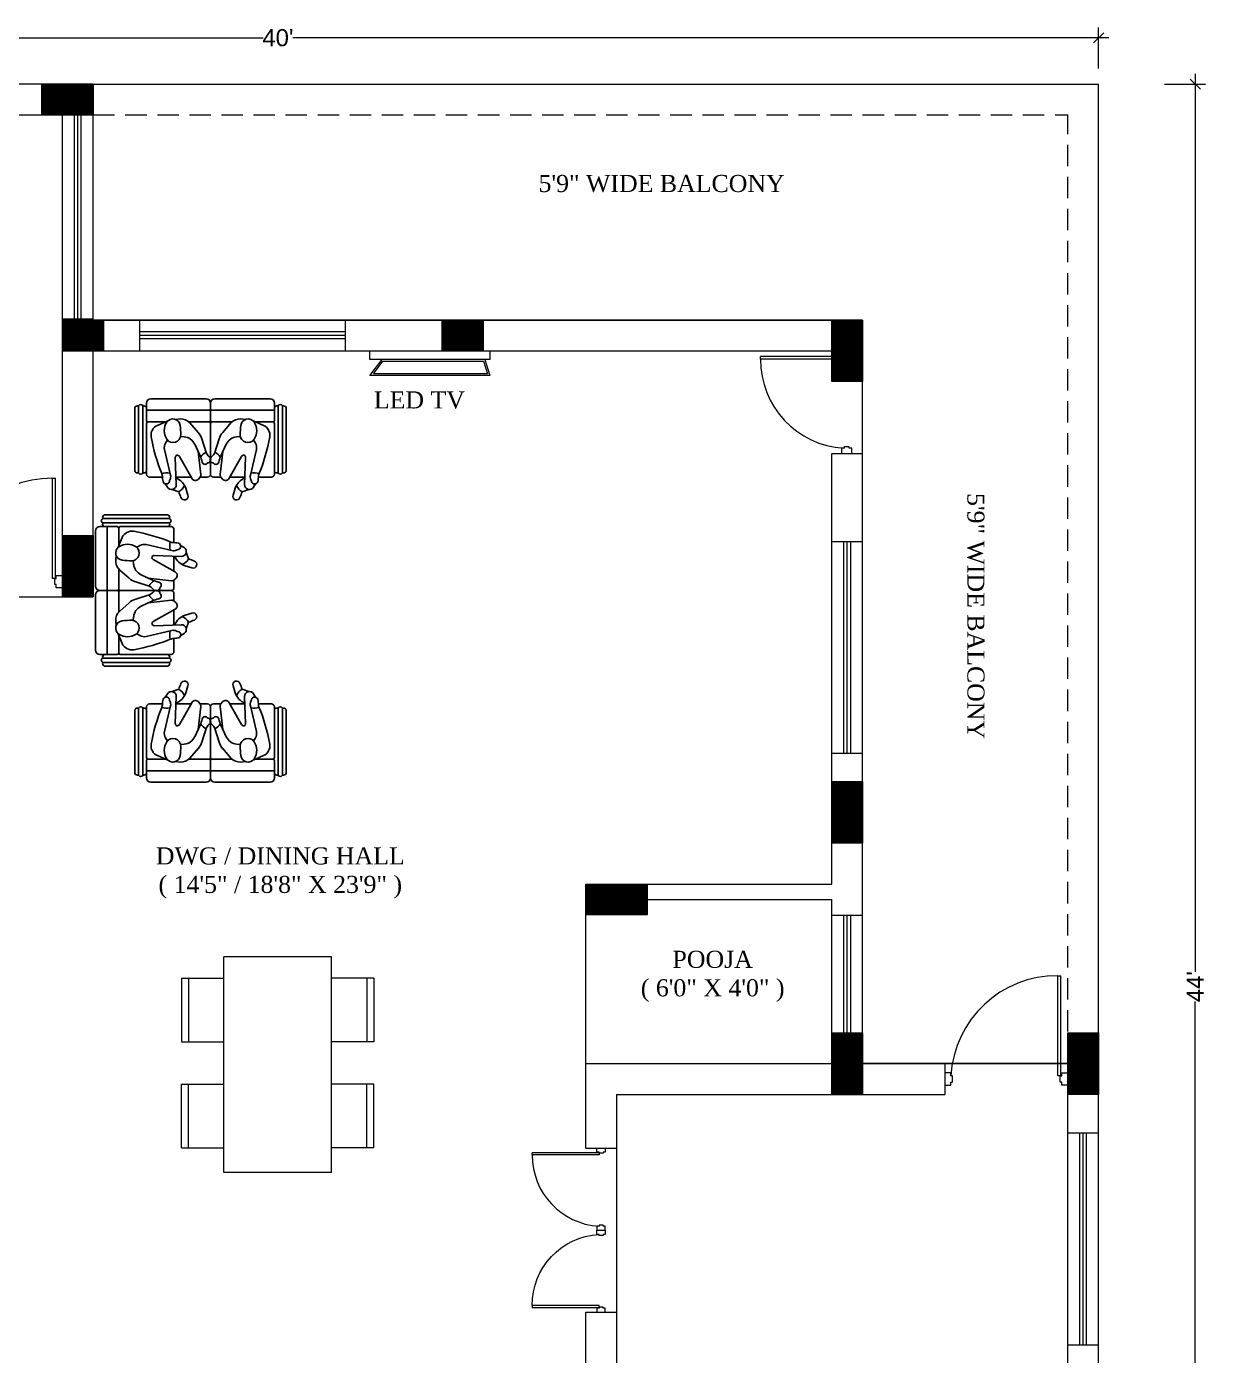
# Model space of a CAD drawing. Header units: inches. Extents: x 1245525 to 1246078, y 695303 to 695971.
# Drawn here: x 1245733.4 to 1246078.5, y 695582 to 695970.7 of the extents above; entities that cross this region are included whole.
import ezdxf

# ---------------------------------------------------------------- set-up
doc = ezdxf.new("R2010")
doc.units = ezdxf.units.IN
doc.header["$LTSCALE"] = 5
doc.header["$MEASUREMENT"] = 0
doc.header["$PDMODE"] = 34
doc.linetypes.add('DASHED2', pattern=[0.375, 0.25, -0.125])
doc.layers.get('0').update_dxf_attribs({"lineweight": 18})
for name, color, linetype in [('DIM', 7, 'Continuous'), ('FUR', 24, 'Continuous'), ('HUMAN', 1, 'Continuous')]:
    doc.layers.add(name, color=color, linetype=linetype)
doc.layers.add('OPEN', color=5, linetype='Continuous', lineweight=15)
doc.layers.add('wall', color=46, linetype='Continuous', lineweight=30)
doc.styles.add('ARIAL', font='arial.ttf')
doc.styles.add('text1', font='TEMPSITC.TTF', dxfattribs={"height": 7})
doc.dimstyles.new('GHANSHYAM', dxfattribs={"dimscale": 0, "dimtxt": 6, "dimasz": 3, "dimexe": 3, "dimexo": 3, "dimgap": 0, "dimtad": 0, "dimdec": 1, "dimdsep": 46, "dimlunit": 4, "dimtxsty": 'text1', "dimblk1": 'OBLIQUE', "dimblk2": 'OBLIQUE', "dimsah": 1, "dimcen": 0.09, "dimdle": 3, "dimclrd": 2, "dimclre": 4, "dimadec": 0, "dimazin": 0, "dimtfac": 1, "dimtdec": 1, "dimtofl": 0, "dimtmove": 2, "dimatfit": 0, "dimfxl": 3, "dimtolj": 1, "dimlwd": 15, "dimlwe": 15, "dimarcsym": 0})

# ---------------------------------------------------------------- blocks, each defined once
blk = doc.blocks.new('D1')
for p, q in [((-3.25, 3), (-3.25, 35.56)), ((-3.25, 35.56), (-2.25, 35.56)), ((-2.25, 3), (-2.25, 35.56)), ((-2.25, 3), (-3.25, 3)), ((-2.25, 3), (-2, 3))]:
    blk.add_line(p, q)
for points in [[(-38, 3), (-38, 4), (-40, 4), (-40, 0), (-38, 0), (-38, 1), (-37.5, 1), (-37.5, 3)], [(-2, 3), (-2, 4), (0, 4), (0, 0), (-2, 0), (-2, 1), (-2.5, 1), (-2.5, 3)]]:
    blk.add_lwpolyline(points, close=True)
blk.add_arc((-3.5, 1), 34.56, 89.5855, 176.6822)
blk = doc.blocks.new('DIN-4')
for p, q in [((-26.48, 15.82), (-26.48, -44.18)), ((-26.48, 15.82), (3.52, 15.82)), ((3.52, 15.82), (3.52, -44.18)), ((-38.29, 8.97), (-38.29, -8.75)), ((-38.29, 8.97), (-26.48, 8.97)), ((-36.33, 8.97), (-36.33, -8.75)), ((15.33, 8.97), (3.52, 8.97)), ((13.36, 8.97), (13.36, -8.75)), ((15.33, 8.97), (15.33, -8.75)), ((-38.29, -8.75), (-26.48, -8.75)), ((15.33, -8.75), (3.52, -8.75)), ((-38.29, -38.28), (-38.29, -20.56)), ((-38.29, -20.56), (-26.48, -20.56)), ((-36.33, -38.28), (-36.33, -20.56)), ((15.33, -20.56), (3.52, -20.56)), ((13.36, -38.28), (13.36, -20.56)), ((15.33, -38.28), (15.33, -20.56)), ((-38.29, -38.28), (-26.48, -38.28)), ((15.33, -38.28), (3.52, -38.28)), ((-26.48, -44.18), (3.52, -44.18))]:
    blk.add_line(p, q)
blk = doc.blocks.new('S3')
at = {"layer": 'FUR'}
for p, q in [((0, 23.43), (19, 23.43)), ((41, 23.43), (22, 23.43)), ((-5.5, -1.57), (-5.5, 20.43)), ((-4.25, -2.07), (-4.25, 20.93)), ((-2.75, -2.07), (-2.75, 20.93)), ((-1.5, 15.93), (-1.5, 21.93)), ((-1.5, 19.43), (20.5, 19.43)), ((20.5, 15.93), (20.5, 21.93)), ((20.5, 15.93), (20.5, 21.93)), ((42.5, 19.43), (20.5, 19.43)), ((42.5, 15.93), (42.5, 21.93)), ((43.75, -2.07), (43.75, 20.93)), ((45.25, -2.07), (45.25, 20.93)), ((46.5, -1.57), (46.5, 20.43)), ((-1.5, -1.57), (-1.5, 14.93)), ((-1, 15.43), (5.04, 15.43)), ((13.12, 15.43), (20, 15.43)), ((20.5, -1.57), (20.5, 14.93)), ((20.5, -1.57), (20.5, 14.93)), ((27.88, 15.43), (21, 15.43)), ((42, 15.43), (35.96, 15.43)), ((42.5, -1.57), (42.5, 14.93)), ((-1.5, -1.57), (-1.5, -2.57)), ((-0.5, -3.57), (3.98, -3.57)), ((8.65, -3.57), (13.82, -3.57)), ((16.95, -3.57), (19.5, -3.57)), ((20.5, -1.57), (20.5, -2.57)), ((20.5, -1.57), (20.5, -2.57)), ((24.05, -3.57), (21.5, -3.57)), ((32.35, -3.57), (27.18, -3.57)), ((41.5, -3.57), (37.02, -3.57)), ((42.5, -1.57), (42.5, -2.57))]:
    blk.add_line(p, q, dxfattribs=at)
for centre, radius, start, end in [((0, 21.93), 1.5, 90, 180), ((19, 21.93), 1.5, 0, 90), ((22, 21.93), 1.5, 90, 180), ((41, 21.93), 1.5, 0, 90), ((-4.57, 19.91), 1.07, 72.8581, 150.7447), ((-3.5, 20.62), 0.812, 22.6199, 157.3801), ((-2.43, 19.91), 1.07, 29.2553, 107.1419), ((43.43, 19.91), 1.07, 72.8581, 150.7447), ((44.5, 20.62), 0.812, 22.6199, 157.3801), ((45.57, 19.91), 1.07, 29.2553, 107.1419), ((-1, 15.93), 0.5, 180, 270), ((-1, 14.93), 0.5, 90, 180), ((20, 15.93), 0.5, 270, 360), ((20, 14.93), 0.5, 0, 90), ((21, 15.93), 0.5, 180, 270), ((21, 14.93), 0.5, 90, 180), ((42, 15.93), 0.5, 270, 0), ((42, 14.93), 0.5, 0, 90), ((-4.57, -1.05), 1.07, 209.2553, 287.1419), ((-3.5, -1.76), 0.812, 202.6199, 337.3801), ((-2.43, -1.05), 1.07, 252.8581, 330.7447), ((-0.5, -2.57), 1, 180, 270), ((19.5, -2.57), 1, 270, 0), ((21.5, -2.57), 1, 180, 270), ((41.5, -2.57), 1, 270, 0), ((43.43, -1.05), 1.07, 209.2553, 287.1419), ((44.5, -1.76), 0.812, 202.6199, 337.3801), ((45.57, -1.05), 1.07, 252.8581, 330.7447)]:
    blk.add_arc(centre, radius, start, end, dxfattribs=at)
at = {"layer": 'HUMAN'}
for p, q in [((5.86, 15.78), (2.28, 14.25)), ((8.34, 16.32), (10.07, 16.47)), ((16.26, 11.85), (13.45, 15.09)), ((24.74, 11.85), (27.55, 15.09)), ((32.66, 16.32), (30.93, 16.47)), ((35.14, 15.78), (38.72, 14.25)), ((5.66, 9.26), (5.01, 8.13)), ((10.21, 10.42), (11.5, 10.29)), ((19.05, 4.93), (17.54, 9.59)), ((21.95, 4.93), (23.46, 9.59)), ((30.79, 10.42), (29.5, 10.29)), ((35.34, 9.26), (35.99, 8.13)), ((4.68, 5.99), (6.75, -2.87)), ((16.93, 3.8), (15.07, 7.76)), ((16.23, 5.28), (17.16, -2.71)), ((24.77, 5.28), (23.84, -2.71)), ((24.07, 3.8), (25.93, 7.76)), ((36.32, 5.99), (34.25, -2.87)), ((8.74, -6.11), (8.4, 3.2)), ((14.05, -3.97), (9.81, 3.59)), ((26.95, -3.97), (31.19, 3.59)), ((32.26, -6.11), (32.6, 3.2)), ((16.84, -3.7), (16.37, -4.23)), ((24.16, -3.7), (24.63, -4.23)), ((4.96, -5.88), (5.67, -7.03)), ((7.27, -7.82), (9.59, -8.62)), ((12.74, -9.77), (11.98, -7.38)), ((28.26, -9.77), (29.02, -7.38)), ((33.73, -7.82), (31.41, -8.62)), ((36.04, -5.88), (35.33, -7.03))]:
    blk.add_line(p, q, dxfattribs=at)
for centre, radius, start, end in [((3.71, 10.91), 3.64, 113.1192, 189.87), ((9.76, 12.42), 5.18, 145.6818, 214.7589), ((7.57, 13.92), 2.53, 6.9186, 145.6818), ((10.41, 12.45), 4.03, 40.967, 94.8704), ((-16.26, 11.02), 26.53, 359.8264, 6.9186), ((30.59, 12.45), 4.03, 85.1296, 139.033), ((57.26, 11.02), 26.53, 173.0814, 180.1736), ((33.43, 13.92), 2.53, 34.3182, 173.0814), ((31.24, 12.42), 5.18, 325.2411, 34.3182), ((37.29, 10.91), 3.64, 350.13, 66.8808), ((60.49, 20.79), 61.27, 189.87, 202.3552), ((7.65, 10.95), 2.61, 214.7589, 359.8264), ((11.05, 5.88), 4.43, 25.1014, 84.2474), ((11.34, 7.58), 6.52, 17.9602, 40.967), ((29.66, 7.58), 6.52, 139.033, 162.0398), ((29.95, 5.88), 4.43, 95.7526, 154.8986), ((33.35, 10.95), 2.61, 180.1736, 325.2411), ((-19.49, 20.79), 61.27, 337.6448, 350.13), ((7.54, 6.66), 2.93, 149.8187, 193.1156), ((21.13, 0.66), 4.83, 115.7432, 146.0892), ((21.94, 5.87), 3.04, 197.9602, 232.6088), ((19.06, 5.87), 3.04, 307.3912, 342.0398), ((19.87, 0.66), 4.83, 33.9108, 64.2568), ((33.46, 6.66), 2.93, 346.8844, 30.1813), ((9.15, 3.23), 0.752, 29.2588, 182.0686), ((8.95, 0.06), 8.8, 10.3554, 25.1014), ((18.61, 1.83), 1.01, 190.3554, 313.6371), ((19.94, 0.43), 0.921, 105.7609, 133.637), ((19.36, 2.49), 1.22, 285.7609, 52.6087), ((21.64, 2.49), 1.22, 127.3913, 254.2391), ((21.06, 0.43), 0.921, 46.363, 74.2391), ((22.39, 1.83), 1.01, 226.3629, 349.6446), ((32.05, 0.06), 8.8, 154.8986, 169.6446), ((31.85, 3.23), 0.752, 357.9314, 150.7412), ((5.34, -8.66), 6.55, 78.8948, 104.1666), ((2.05, -3.25), 1.91, 1.4619, 22.3552), ((12.83, -2.97), 8.86, 181.4619, 193.8074), ((8.27, -5.34), 1.92, 153.2113, 170.0724), ((4.43, -3.41), 2.38, 333.2113, 13.1156), ((6.67, -9.06), 5.57, 17.546, 69.1096), ((15.3, -3.27), 1.44, 209.2589, 318.2038), ((15.89, -2.85), 1.27, 318.2038, 6.6228), ((25.11, -2.85), 1.27, 173.3772, 221.7962), ((25.7, -3.27), 1.44, 221.7962, 330.7411), ((34.33, -9.06), 5.57, 110.8904, 162.454), ((36.57, -3.41), 2.38, 166.8844, 206.7887), ((35.66, -8.66), 6.55, 75.8334, 101.1052), ((32.73, -5.34), 1.92, 9.9276, 26.7887), ((28.17, -2.97), 8.86, 346.1926, 358.5381), ((38.95, -3.25), 1.91, 157.6448, 178.5381), ((5.29, -4.82), 1.1, 193.8074, 350.0725), ((7.08, -6.17), 1.66, 211.3267, 2.0686), ((7.53, -4.87), 4.28, 298.8307, 339.6483), ((94.55, 22.36), 90.43, 200.0318, 201.3844), ((33.47, -4.87), 4.28, 200.3517, 241.1693), ((-53.55, 22.36), 90.43, 338.6156, 339.9682), ((33.92, -6.17), 1.66, 177.9314, 328.6733), ((35.71, -4.82), 1.1, 189.9275, 346.1926), ((11.53, -10.15), 1.27, 201.3844, 17.546), ((29.47, -10.15), 1.27, 162.454, 338.6156)]:
    blk.add_arc(centre, radius, start, end, dxfattribs=at)
blk = doc.blocks.new('_Oblique')
at = {"color": 0, "linetype": 'ByBlock', "lineweight": -2}
blk.add_line((-0.5, -0.5), (0.5, 0.5), dxfattribs=at)
blk = doc.blocks.new('*D10')
at = {"color": 4, "linetype": 'Continuous', "lineweight": 15, "ltscale": 5, "transparency": 16777216}
for p, q in [((1245566.93, 695958.46), (1245566.93, 695970.46)), ((1246046.93, 695958.46), (1246046.93, 695970.46))]:
    blk.add_line(p, q, dxfattribs=at)
at = {"color": 5, "linetype": 'Continuous', "lineweight": 15, "ltscale": 5, "transparency": 16777216}
for p, q in [((1245563.93, 695967.46), (1245802.59, 695967.46)), ((1246049.93, 695967.46), (1245811.27, 695967.46))]:
    blk.add_line(p, q, dxfattribs=at)
at = {"layer": 'Defpoints', "color": 0, "ltscale": 5, "transparency": 16777216}
for p in [(1246046.93, 695967.46), (1245566.93, 695953.91), (1246046.93, 695953.91)]:
    blk.add_point(p, dxfattribs=at)
at = {"color": 5, "lineweight": 15, "ltscale": 5, "transparency": 16777216, "xscale": 3, "yscale": 3, "zscale": 3, "rotation": 180}
blk.add_blockref('_Oblique', (1245566.93, 695967.46), dxfattribs=at)
at = {"color": 5, "lineweight": 15, "ltscale": 5, "transparency": 16777216, "xscale": 3, "yscale": 3, "zscale": 3}
blk.add_blockref('_Oblique', (1246046.93, 695967.46), dxfattribs=at)
at = {"color": 0, "ltscale": 5, "transparency": 16777216, "insert": (1245806.93, 695967.46), "char_height": 5, "attachment_point": 5, "style": 'ARIAL'}
blk.add_mtext("\\A1;40'", dxfattribs=at)
blk = doc.blocks.new('*D11')
at = {"color": 4, "linetype": 'Continuous', "lineweight": 15, "ltscale": 5, "transparency": 16777216}
for p, q in [((1246066.18, 695953.91), (1246078.18, 695953.91)), ((1246066.18, 695425.91), (1246078.18, 695425.91))]:
    blk.add_line(p, q, dxfattribs=at)
at = {"color": 5, "linetype": 'Continuous', "lineweight": 15, "ltscale": 5, "transparency": 16777216}
for p, q in [((1246075.18, 695956.91), (1246075.18, 695694.25)), ((1246075.18, 695422.91), (1246075.18, 695685.57))]:
    blk.add_line(p, q, dxfattribs=at)
at = {"layer": 'Defpoints', "color": 0, "ltscale": 5, "transparency": 16777216}
for p in [(1246046.93, 695953.91), (1246046.93, 695425.91), (1246075.18, 695425.91)]:
    blk.add_point(p, dxfattribs=at)
at = {"color": 5, "lineweight": 15, "ltscale": 5, "transparency": 16777216, "xscale": 3, "yscale": 3, "zscale": 3}
for p, rotation in [((1246075.18, 695953.91), 90), ((1246075.18, 695425.91), 270)]:
    blk.add_blockref('_Oblique', p, dxfattribs=dict(at, rotation=rotation))
at = {"color": 0, "ltscale": 5, "transparency": 16777216, "insert": (1246075.18, 695689.91), "char_height": 5, "attachment_point": 5, "rotation": 90, "style": 'ARIAL'}
blk.add_mtext("\\A1;44'", dxfattribs=at)

msp = doc.modelspace()

# ---------------------------------------------------------------- hatches: boundary and pattern name
at = {"ltscale": 5}
h = msp.add_hatch(dxfattribs=at)
h.set_pattern_fill('ANSI31', color=98, angle=-180, style=0)
h.set_pattern_definition([(225, (2489732.19844, 1393814.41088), (0.088388347648, -0.088388347648), [])])
h.paths.add_polyline_path([(1245968.93, 695866.91), (1245977.93, 695866.91), (1245977.93, 695884.91), (1245968.93, 695884.91)])
h = msp.add_hatch(dxfattribs=at)
h.set_pattern_fill('ANSI31', color=98, style=0)
h.set_pattern_definition([(45, (1989.662, -2125.58912), (-0.088388347648, 0.088388347648), [])])
h.paths.add_polyline_path([(1245752.93, 695821.91), (1245743.93, 695821.91), (1245743.93, 695803.91), (1245752.93, 695803.91)])
h = msp.add_hatch(dxfattribs=at)
h.set_pattern_fill('ANSI31', color=98, angle=-180, style=0)
h.set_pattern_definition([(225, (2489732.19844, 1393679.41088), (0.088388347648, -0.088388347648), [])])
h.paths.add_polyline_path([(1245968.93, 695731.91), (1245977.93, 695731.91), (1245977.93, 695749.91), (1245968.93, 695749.91)])
h = msp.add_hatch(dxfattribs=at)
h.set_pattern_fill('ANSI31', color=98, angle=-270, style=0)
h.set_pattern_definition([(135, (1943844.43022, -548043.35734), (-0.088388347648, -0.088388347648), [])])
h.paths.add_polyline_path([(1245896.93, 695719.91), (1245896.93, 695710.91), (1245914.93, 695710.91), (1245914.93, 695719.91)])
h = msp.add_hatch(dxfattribs=at)
h.set_pattern_fill('ANSI31', color=98, angle=-180, style=0)
h.set_pattern_definition([(225, (2489732.19844, 1393605.91088), (0.088388347648, -0.088388347648), [])])
h.paths.add_polyline_path([(1245968.93, 695658.41), (1245977.93, 695658.41), (1245977.93, 695676.41), (1245968.93, 695676.41)])
h = msp.add_hatch(dxfattribs=at)
h.set_pattern_fill('ANSI31', color=98, angle=-180, style=0)
h.set_pattern_definition([(225, (2489801.19844, 1393605.91088), (0.088388347648, -0.088388347648), [])])
h.paths.add_polyline_path([(1246037.93, 695658.41), (1246046.93, 695658.41), (1246046.93, 695676.41), (1246037.93, 695676.41)])
at = {"layer": 'wall', "ltscale": 10}
h = msp.add_hatch(dxfattribs=at)
h.set_pattern_fill('ANSI31', color=1, angle=-90)
h.set_pattern_definition([(315, (1267747.80602, 799299.67854), (0.08838834765, 0.08838834765), [])])
h.paths.add_polyline_path([(1245737.93, 695953.91), (1245737.93, 695944.91), (1245752.93, 695944.91), (1245752.93, 695953.91)])
h = msp.add_hatch(dxfattribs=at)
h.set_pattern_fill('ANSI31', color=6, angle=-90)
h.set_pattern_definition([(315, (1267778.3261, 799230.67854), (0.08838834765, 0.08838834765), [])])
h.paths.add_polyline_path([(1245755.93, 695875.91), (1245755.93, 695884.91), (1245743.93, 695884.91), (1245743.93, 695875.91)])
h = msp.add_hatch(dxfattribs=at)
h.set_pattern_fill('ANSI31', color=6, angle=-90)
h.set_pattern_definition([(315, (1267889.3261, 799230.67854), (0.08838834765, 0.08838834765), [])])
h.paths.add_polyline_path([(1245866.93, 695875.91), (1245866.93, 695884.91), (1245854.93, 695884.91), (1245854.93, 695875.91)])

# ---------------------------------------------------------------- linework, layer by layer
at = {"ltscale": 5}
for p, q in [((1245752.93, 695953.91), (1246046.93, 695953.91)), ((1246046.93, 695667.41), (1246046.93, 695953.91)), ((1245575.93, 695944.91), (1245752.93, 695944.91)), ((1245743.93, 695803.91), (1245743.93, 695944.91)), ((1245747.43, 695885.12), (1245747.43, 695944.91)), ((1245748.43, 695885.12), (1245748.43, 695944.91)), ((1245749.43, 695885.12), (1245749.43, 695944.91)), ((1245752.93, 695884.91), (1245752.93, 695944.91)), ((1245752.93, 695884.91), (1245977.93, 695884.91)), ((1245977.93, 695658.41), (1245977.93, 695884.91)), ((1245826.61, 695881.41), (1245766.59, 695881.41)), ((1245826.61, 695880.41), (1245766.59, 695880.41)), ((1245752.93, 695875.91), (1245977.93, 695875.91)), ((1245752.93, 695803.91), (1245752.93, 695875.91)), ((1245826.61, 695879.41), (1245766.59, 695879.41)), ((1245968.93, 695719.91), (1245968.93, 695845.91)), ((1245968.93, 695845.91), (1245977.93, 695845.91)), ((1245972.43, 695758.08), (1245972.43, 695820.09)), ((1245973.43, 695758.08), (1245973.43, 695820.09)), ((1245974.43, 695758.08), (1245974.43, 695820.09)), ((1245635.93, 695803.91), (1245752.93, 695803.91)), ((1245896.93, 695642.66), (1245896.93, 695719.91)), ((1245896.93, 695719.91), (1245968.93, 695719.91)), ((1245896.93, 695715.41), (1245968.93, 695715.41)), ((1245968.93, 695667.41), (1245968.93, 695715.41)), ((1245972.43, 695672.16), (1245972.43, 695710.83)), ((1245973.43, 695672.16), (1245973.43, 695710.83)), ((1245974.43, 695672.16), (1245974.43, 695710.83)), ((1245896.93, 695667.41), (1245968.93, 695667.41)), ((1245977.93, 695667.41), (1246037.93, 695667.41)), ((1246001.93, 695667.41), (1246001.93, 695658.41)), ((1246037.93, 695435.91), (1246037.93, 695667.41)), ((1245905.93, 695658.41), (1246001.93, 695658.41)), ((1245905.93, 695658.41), (1245905.93, 695435.91)), ((1246041.43, 695585.09), (1246041.43, 695647.11)), ((1246042.43, 695585.09), (1246042.43, 695647.11)), ((1246043.43, 695585.09), (1246043.43, 695647.11)), ((1245896.93, 695642.66), (1245905.93, 695642.66)), ((1245896.93, 695578.91), (1245896.93, 695594.66)), ((1245896.93, 695594.66), (1245905.93, 695594.66))]:
    msp.add_line(p, q, dxfattribs=at)
at = {"linetype": 'DASHED2', "ltscale": 5}
for p in [(1245752.93, 695944.91), (1246037.93, 695667.41)]:
    msp.add_line(p, (1246037.93, 695944.91), dxfattribs=at)
at = {"color": 1, "ltscale": 5}
msp.add_lwpolyline([(1245566.93, 695425.91), (1245896.93, 695425.91), (1245896.93, 695425.91), (1246046.93, 695425.91), (1246046.93, 695667.41), (1245977.93, 695667.41), (1245977.93, 695884.91), (1245752.93, 695884.91), (1245752.93, 695953.91), (1245566.93, 695953.91)], close=True, dxfattribs=at)
at = {"ltscale": 5}
for points in [[(1245752.93, 695885.12), (1245743.93, 695885.12)], [(1245766.59, 695875.91), (1245766.59, 695884.91)], [(1245826.61, 695884.91), (1245826.61, 695875.91)], [(1245868.9, 695875.91), (1245868.9, 695873.4), (1245833.85, 695873.4), (1245833.85, 695875.91)], [(1245867.45, 695873.4), (1245868.9, 695868.67), (1245833.85, 695868.67), (1245837.4, 695873.4)], [(1245968.93, 695820.09), (1245977.93, 695820.09)], [(1245977.93, 695758.08), (1245968.93, 695758.08)], [(1245968.93, 695710.83), (1245977.93, 695710.83)], [(1245977.93, 695672.16), (1245968.93, 695672.16)], [(1246037.93, 695647.11), (1246046.93, 695647.11)], [(1246046.93, 695585.09), (1246037.93, 695585.09)]]:
    msp.add_lwpolyline(points, dxfattribs=at)
at = {"color": 98, "ltscale": 5}
for points in [[(1245968.93, 695884.91), (1245977.93, 695884.91), (1245977.93, 695866.91), (1245968.93, 695866.91)], [(1245752.93, 695803.91), (1245743.93, 695803.91), (1245743.93, 695821.91), (1245752.93, 695821.91)], [(1245968.93, 695749.91), (1245977.93, 695749.91), (1245977.93, 695731.91), (1245968.93, 695731.91)], [(1245914.93, 695719.91), (1245914.93, 695710.91), (1245896.93, 695710.91), (1245896.93, 695719.91)], [(1245968.93, 695676.41), (1245977.93, 695676.41), (1245977.93, 695658.41), (1245968.93, 695658.41)], [(1246037.93, 695676.41), (1246046.93, 695676.41), (1246046.93, 695658.41), (1246037.93, 695658.41)]]:
    msp.add_lwpolyline(points, close=True, dxfattribs=at)
at = {"ltscale": 5}
msp.add_lwpolyline([(1245834.85, 695869.17), (1245837.65, 695872.9), (1245867.08, 695872.9), (1245868.22, 695869.17)], close=True, dxfattribs=at)
at = {"layer": 'DIM', "color": 1, "ltscale": 10}
msp.add_lwpolyline([(1245752.93, 695953.91), (1245752.93, 695944.91), (1245737.93, 695944.91), (1245737.93, 695953.91)], close=True, dxfattribs=at)
at = {"layer": 'DIM', "color": 6, "ltscale": 10}
for points in [[(1245755.93, 695884.91), (1245755.93, 695875.91), (1245743.93, 695875.91), (1245743.93, 695884.91)], [(1245866.93, 695884.91), (1245866.93, 695875.91), (1245854.93, 695875.91), (1245854.93, 695884.91)]]:
    msp.add_lwpolyline(points, close=True, dxfattribs=at)

# ---------------------------------------------------------------- block references
at = {"ltscale": 5, "xscale": 1.050000000046566, "yscale": 1.050000000046566, "zscale": 1.050000000046566, "rotation": 180}
msp.add_blockref('DIN-4', (1245794.79, 695652.2), dxfattribs=at)
at = {"layer": 'FUR', "color": 6, "xscale": -0.8500000000058208, "yscale": 0.8500000000058208, "zscale": 0.85}
msp.add_blockref('S3', (1245804.63, 695841.98), dxfattribs=at)
at = {"layer": 'FUR', "color": 6, "xscale": 0.8500000000058208, "yscale": 0.8500000000058208, "zscale": 0.8500000000058208}
for p, rotation in [((1245773.49, 695788.36), 90), ((1245804.63, 695769.6), 180)]:
    msp.add_blockref('S3', p, dxfattribs=dict(at, rotation=rotation))
at = {"layer": 'OPEN', "rotation": 90}
for p, xscale, yscale, zscale in [((1245974.73, 695875.91), 0.75, 0.75, 0.75), ((1245902.63, 695642.66), 0.6000000000931323, 0.6000000000931323, 0.6000000000931323), ((1245902.63, 695594.66), -0.5999999999767169, 0.5999999999767169, 0.6000000000519323)]:
    msp.add_blockref('D1', p, dxfattribs=dict(at, xscale=xscale, yscale=yscale, zscale=zscale))
at = {"layer": 'OPEN', "xscale": 0.9000000000232831, "yscale": 0.9000000000232831, "zscale": 0.9000000000232831}
for p in [(1245743.93, 695806.61), (1246037.93, 695661.11)]:
    msp.add_blockref('D1', p, dxfattribs=at)

# ---------------------------------------------------------------- texts
at = {"ltscale": 5, "char_height": 5, "attachment_point": 1, "style": 'text1'}
for s, insert in [('\\A1;\\pxqc;{\\fTimes New Roman|b0|i0|c0|p18;5\'9" WIDE BALCONY}', (1245874.27, 695927.35)), ('\\A1;\\pxqc;{\\fTimes New Roman|b0|i0|c0|p18;LED TV}', (1245803.44, 695864.04)), ('\\A1;\\pxqc;{\\fTimes New Roman|b0|i0|c0|p18;DWG / DINING HALL\\P( 14\'5" / 18\'8" X 23\'9" )}', (1245762.76, 695730.66)), ('\\A1;\\pxqc;{\\fTimes New Roman|b0|i0|c0|p18;POOJA\\P( 6\'0" X 4\'0" )}', (1245889.2, 695700.41))]:
    msp.add_mtext_dynamic_manual_height_columns(s, width=89.7326, gutter_width=35, heights=[0], dxfattribs=dict(at, insert=insert))
at = {"ltscale": 5, "insert": (1246013.56, 695843.17), "char_height": 5, "attachment_point": 1, "rotation": 270, "style": 'text1'}
msp.add_mtext_dynamic_manual_height_columns('\\A1;\\pxqc;{\\fTimes New Roman|b0|i0|c0|p18;5\'9" WIDE BALCONY}', width=89.7326, gutter_width=35, heights=[0], dxfattribs=at)

# ---------------------------------------------------------------- dimensions: what is measured, and where the dimension line sits
at = {"ltscale": 5}
dim = msp.add_linear_dim(base=(1246046.93, 695967.46), p1=(1245566.93, 695953.91), p2=(1246046.93, 695953.91), dimstyle='GHANSHYAM', override={"dimscale": 1, "dimtxt": 5, "dimtxsty": 'ARIAL', "dimclrd": 5, "dimfxl": 9, "dimfxlon": 1, "dimarcsym": 2}, dxfattribs=at)
dim.commit()
dim.dimension.update_dxf_attribs({"geometry": '*D10', "text_midpoint": (1245806.93, 695967.46)})
dim = msp.add_linear_dim(base=(1246075.18, 695425.91), p1=(1246046.93, 695953.91), p2=(1246046.93, 695425.91), angle=90, dimstyle='GHANSHYAM', override={"dimscale": 1, "dimtxt": 5, "dimtxsty": 'ARIAL', "dimclrd": 5, "dimfxl": 9, "dimfxlon": 1, "dimarcsym": 2}, dxfattribs=at)
dim.commit()
dim.dimension.update_dxf_attribs({"geometry": '*D11', "text_midpoint": (1246075.18, 695689.91)})

doc.saveas('drawing.dxf')
